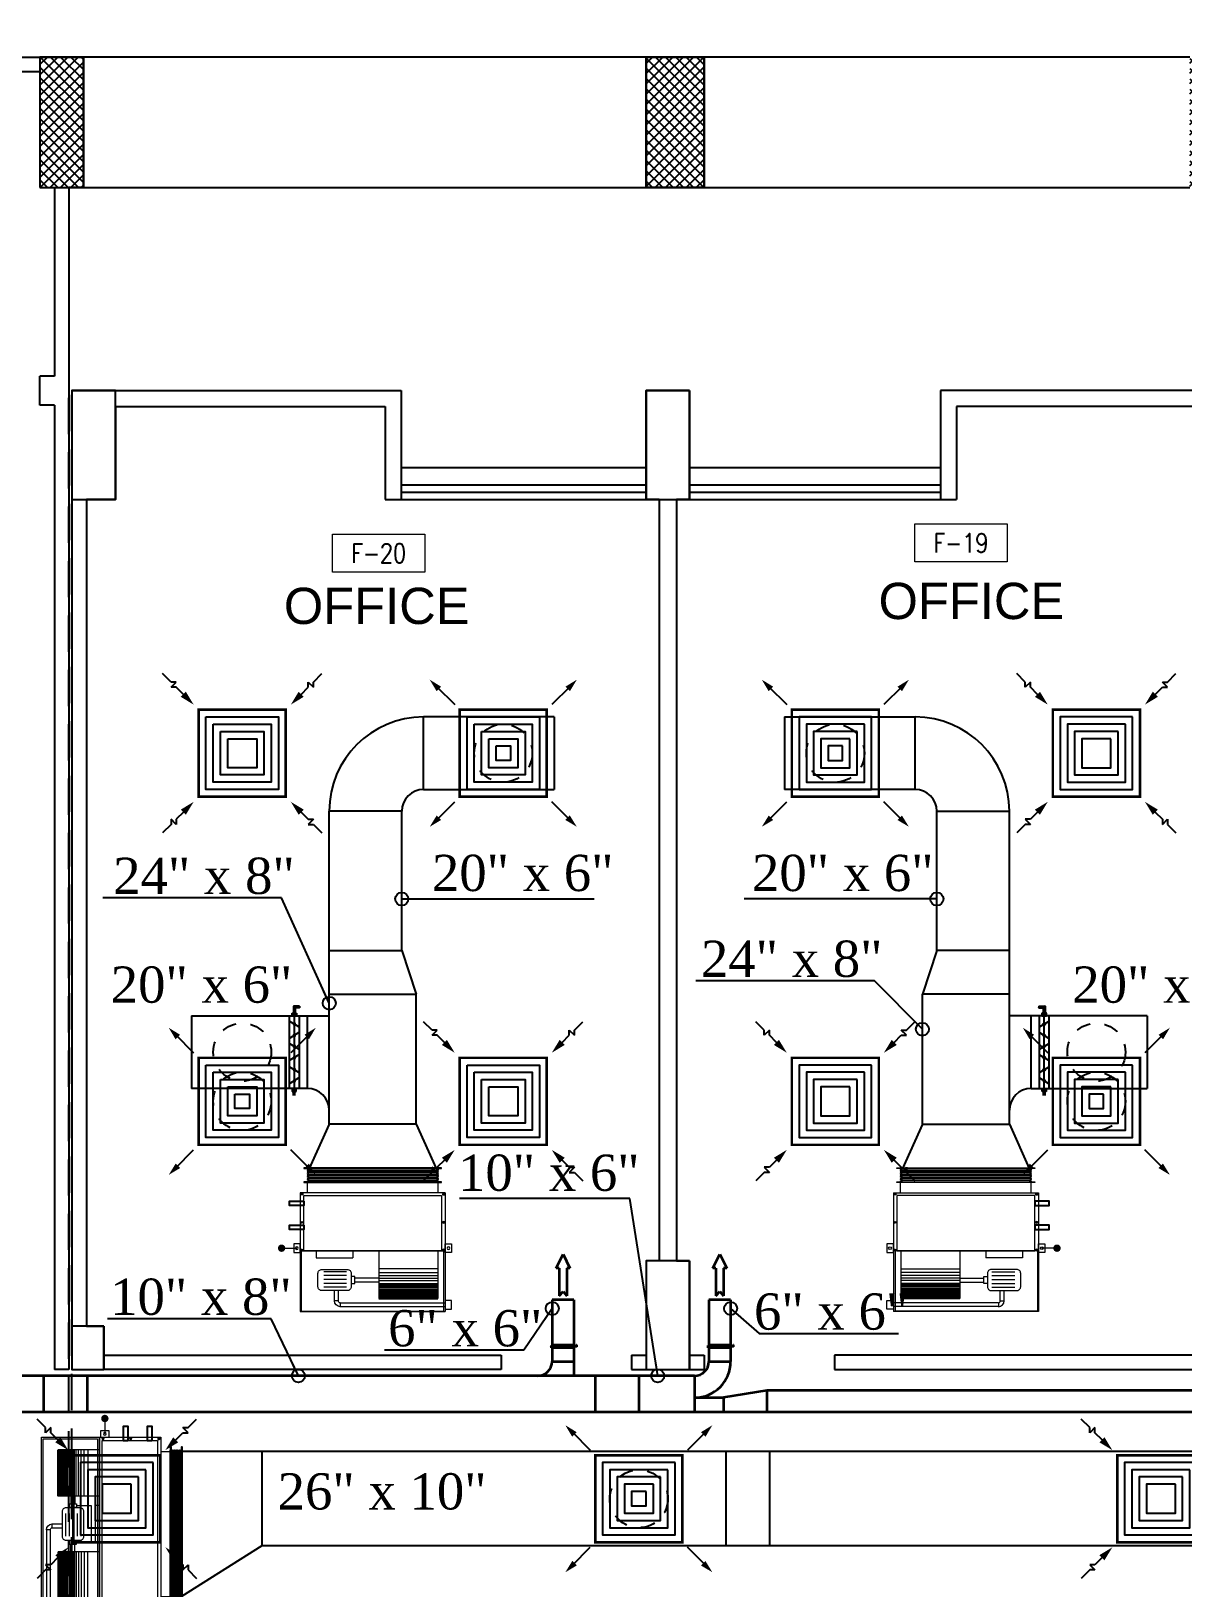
# Model space of a CAD drawing. Extents: x -432 to -365, y -145 to 173.
# Drawn here: x -423.2 to -415.26, y -85.75 to -75.02 of the extents above; entities that cross this region are included whole.
import ezdxf
from ezdxf.enums import TextEntityAlignment as Align

# ---------------------------------------------------------------- set-up
doc = ezdxf.new("R2010")
doc.units = 0
doc.header["$MEASUREMENT"] = 0
for name, pattern in [('DASHDOT', [1, 0.5, -0.25, 0, -0.25]), ('HIDDEN', [0.375, 0.25, -0.125]), ('HIDDEN-Z', [3, 2, -1])]:
    doc.linetypes.add(name, pattern=pattern)
for name, color, linetype in [('01_AC-EQUIP', 206, 'Continuous'), ('03_AC-S.DUCT', 5, 'Continuous'), ('12-AC-FL.CONN.', 2, 'Continuous'), ('A.C.VOLUM DAMPER', 2, 'Continuous'), ('COL', 2, 'Continuous'), ('COLHATCH', 5, 'Continuous'), ('column', 6, 'Continuous'), ('elev', 2, 'Continuous'), ('FASEL', 253, 'Continuous'), ('M-CH-WP-R', 40, 'HIDDEN-Z'), ('M-CH-WP-S', 142, 'Continuous'), ('M-DIFUSER', 195, 'Continuous'), ('M-DUCT-RA', 30, 'Continuous'), ('M-DUCT-SA', 5, 'Continuous'), ('M-EQBMNT', 21, 'Continuous'), ('WALL', 4, 'Continuous'), ('WIN', 5, 'Continuous'), ('ZONE TEXT', 73, 'Continuous')]:
    doc.layers.add(name, color=color, linetype=linetype)
for name, color, linetype, lineweight in [('04-AC_F.A.DUCT', 4, 'Continuous', 35), ('A-SYMB-RMNU', 4, 'Continuous', 9), ('AC-TEXT', 15, 'Continuous', 30)]:
    doc.layers.add(name, color=color, linetype=linetype, lineweight=lineweight)
doc.styles.add('AC', font='romans.shx', dxfattribs={"height": 0.2})
doc.styles.add('ARABY', font='sosa.shx')
doc.styles.add('ROMANS-TITLE', font='ROMANS.shx', dxfattribs={"width": 0.8})
doc.dimstyles.new('IHAB', dxfattribs={"dimscale": 0, "dimtxt": 0.15, "dimasz": 0.09, "dimexe": 0.18, "dimexo": 0.0625, "dimgap": 0, "dimtad": 0, "dimtih": 1, "dimtoh": 1, "dimzin": 0, "dimdsep": 46, "dimtxsty": 'ARABY', "dimcen": 0.03, "dimse1": 1, "dimse2": 1, "dimclrd": 36, "dimclrt": 42, "dimadec": 0, "dimazin": 0, "dimtfac": 1, "dimtmove": 1, "dimatfit": 3, "dimldrblk": 'ORIGIN', "dimfxl": 1, "dimtolj": 1, "dimtzin": 0, "dimarcsym": 0})

# ---------------------------------------------------------------- blocks, each defined once
blk = doc.blocks.new('*U254')
at = {"layer": 'M-DIFUSER', "ltscale": 5, "const_width": 18}
blk.add_lwpolyline([(-300, 300), (300, 300), (300, -300), (-300, -300)], close=True, dxfattribs=at)
at = {"layer": 'M-DIFUSER', "color": 21}
for points in [[(250, 250), (-250, 250), (-250, -250), (250, -250)], [(200, 200), (-200, 200), (-200, -200), (200, -200)], [(150, 150), (-150, 150), (-150, -150), (150, -150)], [(100, 100), (-100, 100), (-100, -100), (100, -100)]]:
    blk.add_lwpolyline(points, close=True, dxfattribs=at)
at = {"layer": 'M-DUCT-RA', "color": 30}
for p, q in [((-491, 491), (-549, 549)), ((491, 491), (549, 549)), ((-491, 455), (-491, 491)), ((-455, 491), (-491, 455)), ((-455, 455), (-455, 491)), ((-406, 406), (-455, 455)), ((406, 406), (455, 455)), ((455, 491), (491, 491)), ((491, 455), (455, 491)), ((455, 455), (491, 455)), ((-406, -406), (-455, -455)), ((406, -406), (455, -455)), ((-491, -491), (-549, -549)), ((-491, -455), (-455, -491)), ((-455, -455), (-491, -455)), ((-455, -491), (-491, -491)), ((455, -491), (491, -455)), ((455, -455), (455, -491)), ((491, -455), (491, -491)), ((491, -491), (549, -549))]:
    blk.add_line(p, q, dxfattribs=at)
for points in [[(-389, 424), (-424, 389), (-335, 335)], [(424, 389), (389, 424), (335, 335)], [(-424, -389), (-389, -424), (-335, -335)], [(389, -424), (424, -389), (335, -335)]]:
    blk.add_solid(points, dxfattribs=at)
blk = doc.blocks.new('*U251')
at = {"layer": 'M-DIFUSER', "ltscale": 5, "const_width": 18}
blk.add_lwpolyline([(-300, 300), (300, 300), (300, -300), (-300, -300)], close=True, dxfattribs=at)
at = {"layer": 'M-DIFUSER', "color": 21}
for points in [[(250, 250), (-250, 250), (-250, -250), (250, -250)], [(200, 200), (-200, 200), (-200, -200), (200, -200)], [(150, 150), (-150, 150), (-150, -150), (150, -150)], [(100, 100), (-100, 100), (-100, -100), (100, -100)], [(50, 50), (-50, 50), (-50, -50), (50, -50)]]:
    blk.add_lwpolyline(points, close=True, dxfattribs=at)
at = {"layer": 'M-DUCT-SA', "color": 5, "extrusion": (-5.07059e-20, -1.19855e-17, -1)}
blk.add_line((-461, 461), (-335, 335), dxfattribs=at)
at = {"layer": 'M-DUCT-SA', "color": 5, "extrusion": (-1.19855e-17, 5.07059e-20, -1)}
blk.add_line((461, 461), (335, 335), dxfattribs=at)
at = {"layer": 'M-DUCT-SA', "color": 5, "extrusion": (1.19855e-17, -5.07059e-20, -1)}
blk.add_line((-461, -461), (-335, -335), dxfattribs=at)
at = {"layer": 'M-DUCT-SA', "color": 5, "extrusion": (5.07059e-20, 1.19855e-17, -1)}
blk.add_line((461, -461), (335, -335), dxfattribs=at)
at = {"layer": 'M-DUCT-SA', "color": 5, "extrusion": (-5.07059e-20, -1.19855e-17, -1)}
blk.add_solid([(460, 428), (429, 459), (507, 507)], dxfattribs=at)
at = {"layer": 'M-DUCT-SA', "color": 5, "extrusion": (5.07059e-20, -1.19855e-17, -1)}
blk.add_solid([(-460, 428), (-429, 459), (-507, 507)], dxfattribs=at)
at = {"layer": 'M-DUCT-SA', "color": 5, "extrusion": (1.19855e-17, -5.07059e-20, -1)}
blk.add_solid([(428, -460), (459, -429), (507, -507)], dxfattribs=at)
at = {"layer": 'M-DUCT-SA', "color": 5, "extrusion": (-1.19855e-17, -5.07059e-20, -1)}
blk.add_solid([(-428, -460), (-459, -429), (-507, -507)], dxfattribs=at)
blk = doc.blocks.new('A$C224F6469')
at = {"layer": '01_AC-EQUIP', "color": 1, "lineweight": 20}
for p, q in [((0, 0), (1, 0)), ((0, -0.82), (0, 0)), ((1, -0.82), (1, 0)), ((0.007, -0.004), (0.988, -0.004)), ((0.007, -0.42), (0.007, -0.004)), ((0.236, -0.074), (0.236, -0.145)), ((0.263, -0.074), (0.236, -0.074)), ((0.263, -0.074), (0.263, -0.145)), ((0.276, -0.035), (1, -0.035)), ((0.276, -0.061), (0.276, -0.035)), ((0.276, -0.061), (1, -0.061)), ((0.541, -0.42), (0.541, -0.09)), ((0.541, -0.09), (0.949, -0.09)), ((0.541, -0.092), (0.949, -0.092)), ((0.541, -0.094), (0.949, -0.094)), ((0.541, -0.096), (0.949, -0.096)), ((0.541, -0.099), (0.949, -0.099)), ((0.541, -0.103), (0.949, -0.103)), ((0.541, -0.106), (0.949, -0.106)), ((0.949, -0.42), (0.949, -0.09)), ((0.988, -0.42), (0.988, -0.004)), ((0.32, -0.168), (0.163, -0.168)), ((0.32, -0.194), (0.163, -0.194)), ((0.541, -0.204), (0.376, -0.204)), ((0.541, -0.11), (0.949, -0.11)), ((0.541, -0.115), (0.949, -0.115)), ((0.541, -0.122), (0.949, -0.122)), ((0.541, -0.129), (0.949, -0.129)), ((0.541, -0.138), (0.949, -0.138)), ((0.541, -0.148), (0.949, -0.148)), ((0.541, -0.158), (0.949, -0.158)), ((0.541, -0.168), (0.949, -0.168)), ((0.541, -0.175), (0.949, -0.175)), ((0.541, -0.184), (0.949, -0.184)), ((0.541, -0.194), (0.949, -0.194)), ((0.541, -0.214), (0.949, -0.214)), ((0.32, -0.221), (0.163, -0.221)), ((0.32, -0.248), (0.163, -0.248)), ((0.32, -0.274), (0.163, -0.274)), ((0.541, -0.231), (0.376, -0.231)), ((0.541, -0.23), (0.949, -0.23)), ((0.541, -0.25), (0.949, -0.25)), ((0.541, -0.27), (0.949, -0.27)), ((0.949, -0.295), (0.541, -0.295)), ((0, -0.42), (1, -0.42)), ((0.022, -0.425), (0.001, -0.425)), ((0.011, -0.418), (0.011, -0.432)), ((0.109, -0.37), (0.363, -0.37)), ((0.109, -0.42), (0.109, -0.37)), ((0.363, -0.42), (0.363, -0.37)), ((0.978, -0.425), (0.999, -0.425)), ((0.989, -0.418), (0.989, -0.432)), ((0.022, -0.615), (0.001, -0.615)), ((0.011, -0.608), (0.011, -0.622)), ((0.978, -0.615), (0.999, -0.615)), ((0.989, -0.608), (0.989, -0.622)), ((1, -0.82), (0, -0.82)), ((0.022, -0.81), (0.001, -0.81)), ((0.011, -0.803), (0.011, -0.817)), ((0.05, -0.82), (0.05, -0.89)), ((0.95, -0.82), (0.95, -0.89)), ((0.978, -0.81), (0.999, -0.81)), ((0.989, -0.803), (0.989, -0.817))]:
    blk.add_line(p, q, dxfattribs=at)
at = {"layer": '01_AC-EQUIP', "color": 1, "linetype": 'DASHDOT', "lineweight": 20}
blk.add_line((0.541, -0.168), (0.949, -0.168), dxfattribs=at)
at = {"layer": '01_AC-EQUIP', "color": 4, "lineweight": 20}
blk.add_line((-0.128, -0.438), (-0.023, -0.438), dxfattribs=at)
at = {"layer": '01_AC-EQUIP', "color": 2, "lineweight": 20}
for p, q in [((0.047, -0.9), (0.063, -0.895)), ((0.047, -0.9), (0.063, -0.905)), ((0.047, -0.91), (0.063, -0.905)), ((0.047, -0.91), (0.063, -0.915)), ((0.047, -0.92), (0.063, -0.915)), ((0.047, -0.92), (0.063, -0.925)), ((0.047, -0.931), (0.063, -0.925)), ((0.047, -0.931), (0.063, -0.936)), ((0.047, -0.941), (0.063, -0.936)), ((0.047, -0.941), (0.063, -0.946)), ((0.047, -0.951), (0.063, -0.946)), ((0.047, -0.951), (0.063, -0.956)), ((0.047, -0.961), (0.063, -0.956)), ((0.047, -0.961), (0.063, -0.966)), ((0.063, -0.905), (0.937, -0.905)), ((0.063, -0.915), (0.937, -0.915)), ((0.063, -0.925), (0.937, -0.925)), ((0.063, -0.936), (0.937, -0.936)), ((0.063, -0.946), (0.937, -0.946)), ((0.063, -0.956), (0.937, -0.956)), ((0.953, -0.9), (0.937, -0.895)), ((0.953, -0.9), (0.937, -0.905)), ((0.953, -0.91), (0.937, -0.905)), ((0.953, -0.91), (0.937, -0.915)), ((0.953, -0.92), (0.937, -0.915)), ((0.953, -0.92), (0.937, -0.925)), ((0.953, -0.931), (0.937, -0.925)), ((0.953, -0.931), (0.937, -0.936)), ((0.953, -0.941), (0.937, -0.936)), ((0.953, -0.941), (0.937, -0.946)), ((0.953, -0.951), (0.937, -0.946)), ((0.953, -0.951), (0.937, -0.956)), ((0.953, -0.961), (0.937, -0.956)), ((0.953, -0.961), (0.937, -0.966)), ((0.047, -0.971), (0.063, -0.966)), ((0.047, -0.971), (0.063, -0.976)), ((0.047, -0.981), (0.063, -0.976)), ((0.047, -0.981), (0.063, -0.987)), ((0.063, -0.966), (0.937, -0.966)), ((0.063, -0.976), (0.937, -0.976)), ((0.953, -0.971), (0.937, -0.966)), ((0.953, -0.971), (0.937, -0.976)), ((0.953, -0.981), (0.937, -0.976)), ((0.953, -0.981), (0.937, -0.987))]:
    blk.add_line(p, q, dxfattribs=at)
at = {"layer": '01_AC-EQUIP', "color": 1, "lineweight": 20}
for points in [[(1.044, -0.076), (1, -0.076), (1, -0.016), (1.044, -0.016)], [(0.351, -0.193), (0.376, -0.193), (0.376, -0.243), (0.351, -0.243)], [(-0.044, -0.407), (0, -0.407), (0, -0.467), (-0.044, -0.467)], [(0.025, -0.8), (0.975, -0.8), (0.975, -0.42), (0.025, -0.42)], [(1.044, -0.407), (1, -0.407), (1, -0.467), (1.044, -0.467)]]:
    blk.add_lwpolyline(points, close=True, dxfattribs=at)
blk.add_lwpolyline([(0.324, -0.145), (0.149, -0.145, 0.414214), (0.122, -0.171), (0.122, -0.264, 0.414214), (0.149, -0.291), (0.324, -0.291, 0.414214), (0.351, -0.264), (0.351, -0.171, 0.414214)], format="xyb", close=True, dxfattribs=at)
at = {"layer": '01_AC-EQUIP', "color": 4, "lineweight": 20, "const_width": 0.0252}
blk.add_lwpolyline([(-0.126, -0.45, 1), (-0.131, -0.425, 1)], format="xyb", close=True, dxfattribs=at)
at = {"layer": '01_AC-EQUIP', "color": 2, "lineweight": 20}
for points in [[(0.975, -0.89), (0.975, -0.895), (0.025, -0.895), (0.025, -0.89)], [(0.975, -0.987), (0.975, -0.992), (0.025, -0.992), (0.025, -0.987)]]:
    blk.add_lwpolyline(points, close=True, dxfattribs=at)
at = {"layer": '01_AC-EQUIP', "color": 1, "lineweight": 20}
for centre in [(-0.023, -0.438), (1.023, -0.438)]:
    blk.add_circle(centre, 0.00932, dxfattribs=at)
for radius in [0.0399, 0.0133]:
    blk.add_arc((0.276, -0.074), radius, 90.0006, 180.0006, dxfattribs=at)
at = {"layer": '01_AC-EQUIP', "color": 1, "lineweight": 20, "extrusion": (0, 0, -1)}
for centre, major_axis, start_param, end_param in [((0.011, -0.425), (-0.00827, 0), -1.570796, 4.712389), ((0.011, -0.425), (-0.0047, 0), 3.141593, 9.424778), ((0.011, -0.615), (-0.00827, 0), -1.570796, 4.712389), ((0.011, -0.615), (-0.0047, 0), 3.141593, 9.424778), ((0.011, -0.81), (-0.00827, 0), -1.570796, 4.712389), ((0.011, -0.81), (-0.0047, 0), 3.141593, 9.424778)]:
    blk.add_ellipse(centre, major_axis=major_axis, ratio=0.646018, start_param=start_param, end_param=end_param, dxfattribs=at)
at = {"layer": '01_AC-EQUIP', "color": 1, "lineweight": 20}
for centre, major_axis, start_param, end_param in [((0.989, -0.425), (0.00827, 0), -1.570796, 4.712389), ((0.989, -0.425), (0.0047, 0), 3.141593, 9.424778), ((0.989, -0.615), (0.00827, 0), -1.570796, 4.712389), ((0.989, -0.615), (0.0047, 0), 3.141593, 9.424778), ((0.989, -0.81), (0.00827, 0), -1.570796, 4.712389), ((0.989, -0.81), (0.0047, 0), 3.141593, 9.424778)]:
    blk.add_ellipse(centre, major_axis=major_axis, ratio=0.646018, start_param=start_param, end_param=end_param, dxfattribs=at)
at = {"layer": 'M-CH-WP-R', "color": 6, "linetype": 'ByBlock', "ltscale": 1.5}
blk.add_lwpolyline([(0.025, -0.762), (0.025, -0.732), (-0.075, -0.732), (-0.075, -0.762)], close=True, dxfattribs=at)
at = {"layer": 'M-CH-WP-S', "color": 5, "linetype": 'ByBlock', "ltscale": 1.5}
blk.add_lwpolyline([(0.025, -0.597), (0.025, -0.567), (-0.075, -0.567), (-0.075, -0.597)], close=True, dxfattribs=at)
at = {"layer": 'M-EQBMNT', "color": 21, "linetype": 'ByBlock', "ltscale": 1.5}
blk.add_line((0.541, -0.09), (0.949, -0.09), dxfattribs=at)
blk = doc.blocks.new('A$C180A56EA')
at = {"layer": 'A.C.VOLUM DAMPER'}
h = blk.add_hatch(dxfattribs=at)
h.set_pattern_fill('ANSI31', color=256, scale=0.001, style=0)
h.set_pattern_definition([(45, (129.5106855, -230.48025158), (-8.838834765e-05, 8.838834765e-05), [])])
h.paths.add_polyline_path([(0.0459, 0.0039), (0.0459, 0.0065), (0.0401, 0.0065), (0.0401, -0.0027), (0.0459, -0.0027), (0.0459, 0), (0.0603, 0), (0.0603, 0.0128), (0.057, 0.0128), (0.057, 0.0039)])
for p, q in [((-0.1242, 0.0032), (-0.1161, 0.0032)), ((-0.1161, 0.0004), (-0.119, 0.0032)), ((-0.1185, 0), (-0.1161, 0.0024)), ((-0.1161, 0.0015), (-0.1179, 0.0032)), ((-0.1174, 0), (-0.1161, 0.0013)), ((-0.1161, 0.0026), (-0.1168, 0.0032)), ((-0.1163, 0), (-0.1161, 0.0001)), ((-0.1161, 0.0001), (-0.1104, 0.0058)), ((-0.1161, 0.0013), (-0.1116, 0.0058)), ((-0.1161, 0.0024), (-0.1127, 0.0058)), ((-0.1161, -0.0026), (-0.1161, 0.0058)), ((-0.1161, 0.0035), (-0.1138, 0.0058)), ((-0.1161, 0.0058), (-0.1099, 0.0058)), ((-0.1161, 0.0057), (-0.116, 0.0058)), ((-0.1161, 0.0046), (-0.1149, 0.0058)), ((-0.1161, -0.001), (-0.1099, 0.0053)), ((-0.1099, -0.0014), (-0.1161, 0.0048)), ((-0.1161, -0.0021), (-0.1099, 0.0042)), ((-0.1099, -0.0026), (-0.1161, 0.0037)), ((-0.1109, -0.0026), (-0.1161, 0.0026)), ((-0.112, -0.0026), (-0.1161, 0.0015)), ((-0.1131, -0.0026), (-0.1161, 0.0004)), ((-0.1099, -0.0003), (-0.116, 0.0058)), ((-0.1156, -0.0026), (-0.1099, 0.0031)), ((-0.1099, 0.0008), (-0.1149, 0.0058)), ((-0.1145, -0.0026), (-0.1099, 0.002)), ((-0.1099, 0.0019), (-0.1138, 0.0058)), ((-0.1134, -0.0026), (-0.1099, 0.0009)), ((-0.1128, 0.0019), (0.0401, 0.0019)), ((-0.1099, 0.003), (-0.1127, 0.0058)), ((-0.1099, 0.0041), (-0.1116, 0.0058)), ((-0.1099, 0.0052), (-0.1105, 0.0058)), ((0.0401, 0.0121), (-0.1099, 0.0121)), ((-0.0882, 0.0113), (-0.0994, -0.0075)), ((-0.0768, 0.0113), (-0.0656, -0.0075)), ((-0.0402, 0.0113), (-0.0514, -0.0075)), ((-0.0284, 0.0113), (-0.0173, -0.0075)), ((0.0056, 0.0113), (-0.0056, -0.0075)), ((0.0174, 0.0113), (0.0286, -0.0075)), ((0.0459, 0.0065), (0.0401, 0.0065)), ((0.0401, 0.0065), (0.0401, -0.0027)), ((0.0459, 0.0039), (0.0459, 0.0065)), ((0.057, 0.0039), (0.0459, 0.0039)), ((0.0603, 0.0128), (0.057, 0.0128)), ((0.057, 0.0128), (0.057, 0.0039)), ((0.0603, 0.0128), (0.0603, 0)), ((-0.1242, 0), (-0.1161, 0)), ((-0.1142, -0.0026), (-0.1161, -0.0007)), ((-0.1153, -0.0026), (-0.1161, -0.0018)), ((-0.1099, -0.0026), (-0.1161, -0.0026)), ((-0.1123, -0.0026), (-0.1099, -0.0003)), ((-0.1111, -0.0026), (-0.1099, -0.0014)), ((-0.11, -0.0026), (-0.1099, -0.0025)), ((-0.1099, -0.0083), (0.0401, -0.0083)), ((0.0401, -0.0027), (0.0459, -0.0027)), ((0.0603, 0), (0.0459, 0)), ((0.0459, -0.0027), (0.0459, 0))]:
    blk.add_line(p, q, dxfattribs=at)
at = {"layer": 'A.C.VOLUM DAMPER', "extrusion": (0, 0, -1)}
for centre, major_axis, start_param, end_param in [((-0.0938, 0.0019), (0.00135, 0.00135), 3.926991, 7.068583), ((-0.0938, 0.0019), (-0.00135, 0.00135), 2.356195, 5.497787), ((-0.0712, 0.0019), (0.00135, 0.00135), 3.926991, 7.068583), ((-0.0712, 0.0019), (-0.00135, 0.00135), 2.356195, 5.497787), ((-0.0458, 0.0019), (0.00135, 0.00135), 3.926991, 7.068583), ((-0.0458, 0.0019), (-0.00135, 0.00135), 2.356195, 5.497787), ((-0.0228, 0.0019), (0.00135, 0.00135), 3.926991, 7.068583), ((-0.0228, 0.0019), (-0.00135, 0.00135), 2.356194, 5.497787), ((0, 0.0019), (0.00135, 0.00135), 3.926991, 7.068583), ((0, 0.0019), (0.00135, 0.00135), 0.785398, 3.926991), ((0.023, 0.0019), (0.00135, 0.00135), 3.926991, 7.068583), ((0.023, 0.0019), (-0.00135, 0.00135), 2.356195, 5.497787)]:
    blk.add_ellipse(centre, major_axis=major_axis, ratio=1, start_param=start_param, end_param=end_param, dxfattribs=at)
blk = doc.blocks.new('A$C4397250F')
at = {"layer": '04-AC_F.A.DUCT'}
for p, q in [((0, 0), (-0.0241, -0.0482)), ((-0.0241, -0.0482), (-0.0132, -0.0482)), ((-0.0132, -0.0482), (-0.0132, -0.1443)), ((0.0241, -0.0482), (0, 0)), ((0.0132, -0.0482), (0.0241, -0.0482)), ((0.0132, -0.0482), (0.0132, -0.1443)), ((0, -0.1288), (-0.0132, -0.1443)), ((0.0132, -0.1443), (0, -0.1288))]:
    blk.add_line(p, q, dxfattribs=at)
blk = doc.blocks.new('A$C069E27EC')
at = {"layer": '01_AC-EQUIP', "color": 2, "linetype": 'Continuous'}
for p, q in [((0, 0), (0, -130)), ((1, 0.3), (0.5, -1.3)), ((1, 0.3), (1.5, -1.3)), ((2, 0.3), (1.5, -1.3)), ((2, 0.3), (2.5, -1.3)), ((3, 0.3), (2.5, -1.3)), ((3, 0.3), (3.6, -1.3)), ((4.1, 0.3), (3.6, -1.3)), ((4.1, 0.3), (4.6, -1.3)), ((5.1, 0.3), (4.6, -1.3)), ((5.1, 0.3), (5.6, -1.3)), ((6.1, 0.3), (5.6, -1.3)), ((6.1, 0.3), (6.6, -1.3)), ((7.1, 0.3), (6.6, -1.3)), ((7.1, 0.3), (7.6, -1.3)), ((8.1, 0.3), (7.6, -1.3)), ((8.1, 0.3), (8.6, -1.3)), ((9.2, 0.3), (8.6, -1.3)), ((9.2, 0.3), (9.7, -1.3)), ((1.5, -128.7), (1.5, -1.3)), ((2.5, -128.7), (2.5, -1.3)), ((3.6, -128.7), (3.6, -1.3)), ((4.6, -128.7), (4.6, -1.3)), ((5.6, -128.7), (5.6, -1.3)), ((6.6, -128.7), (6.6, -1.3)), ((7.6, -128.7), (7.6, -1.3)), ((8.6, -128.7), (8.6, -1.3)), ((1, -130.3), (0.5, -128.7)), ((1, -130.3), (1.5, -128.7)), ((2, -130.3), (1.5, -128.7)), ((2, -130.3), (2.5, -128.7)), ((3, -130.3), (2.5, -128.7)), ((3, -130.3), (3.6, -128.7)), ((4.1, -130.3), (3.6, -128.7)), ((4.1, -130.3), (4.6, -128.7)), ((5.1, -130.3), (4.6, -128.7)), ((5.1, -130.3), (5.6, -128.7)), ((6.1, -130.3), (5.6, -128.7)), ((6.1, -130.3), (6.6, -128.7)), ((7.1, -130.3), (6.6, -128.7)), ((7.1, -130.3), (7.6, -128.7)), ((8.1, -130.3), (7.6, -128.7)), ((8.1, -130.3), (8.6, -128.7)), ((9.2, -130.3), (8.6, -128.7)), ((9.2, -130.3), (9.7, -128.7))]:
    blk.add_line(p, q, dxfattribs=at)
for points in [[(0, 2.5), (0.5, 2.5), (0.5, -132.5), (0, -132.5)], [(9.7, 2.5), (10.2, 2.5), (10.2, -132.5), (9.7, -132.5)]]:
    blk.add_lwpolyline(points, close=True, dxfattribs=at)
blk = doc.blocks.new('A$C7CD32F90')
at = {"layer": '01_AC-EQUIP', "color": 1, "lineweight": 20}
for p, q in [((0.599, -0.074), (0.599, -0.145)), ((0.626, -0.074), (0.599, -0.074)), ((0.626, -0.074), (0.626, -0.145)), ((0.639, -0.035), (1.2, -0.035)), ((0.639, -0.061), (0.639, -0.035)), ((0.639, -0.061), (1.2, -0.061)), ((0.089, -0.4), (0.089, -0.116)), ((0.408, -0.116), (0.089, -0.116)), ((0.408, -0.117), (0.089, -0.117)), ((0.408, -0.119), (0.089, -0.119)), ((0.408, -0.122), (0.089, -0.122)), ((0.408, -0.125), (0.089, -0.125)), ((0.408, -0.128), (0.089, -0.128)), ((0.408, -0.132), (0.089, -0.132)), ((0.408, -0.136), (0.089, -0.136)), ((0.408, -0.141), (0.089, -0.141)), ((0.408, -0.148), (0.089, -0.148)), ((0.408, -0.155), (0.089, -0.155)), ((0.408, -0.164), (0.089, -0.164)), ((0.408, -0.173), (0.089, -0.173)), ((0.408, -0.183), (0.089, -0.183)), ((0.408, -0.193), (0.089, -0.193)), ((0.408, -0.201), (0.089, -0.201)), ((0.408, -0.209), (0.089, -0.209)), ((0.408, -0.4), (0.408, -0.116)), ((0.408, -0.204), (0.46, -0.204)), ((0.683, -0.168), (0.526, -0.168)), ((0.683, -0.194), (0.526, -0.194)), ((0.791, -0.204), (0.739, -0.204)), ((0.791, -0.4), (0.791, -0.116)), ((0.791, -0.116), (1.11, -0.116)), ((0.791, -0.117), (1.11, -0.117)), ((0.791, -0.119), (1.11, -0.119)), ((0.791, -0.122), (1.11, -0.122)), ((0.791, -0.125), (1.11, -0.125)), ((0.791, -0.128), (1.11, -0.128)), ((0.791, -0.132), (1.11, -0.132)), ((0.791, -0.136), (1.11, -0.136)), ((0.791, -0.141), (1.11, -0.141)), ((0.791, -0.148), (1.11, -0.148)), ((0.791, -0.155), (1.11, -0.155)), ((0.791, -0.164), (1.11, -0.164)), ((0.791, -0.173), (1.11, -0.173)), ((0.791, -0.183), (1.11, -0.183)), ((0.791, -0.193), (1.11, -0.193)), ((0.791, -0.201), (1.11, -0.201)), ((0.791, -0.209), (1.11, -0.209)), ((1.11, -0.4), (1.11, -0.116)), ((0.408, -0.219), (0.089, -0.219)), ((0.408, -0.229), (0.089, -0.229)), ((0.408, -0.239), (0.089, -0.239)), ((0.408, -0.255), (0.089, -0.255)), ((0.408, -0.275), (0.089, -0.275)), ((0.408, -0.295), (0.089, -0.295)), ((0.089, -0.321), (0.408, -0.321)), ((0.408, -0.231), (0.46, -0.231)), ((0.472, -0.243), (0.472, -0.343)), ((0.683, -0.221), (0.526, -0.221)), ((0.683, -0.248), (0.526, -0.248)), ((0.683, -0.274), (0.526, -0.274)), ((0.726, -0.243), (0.726, -0.343)), ((0.791, -0.231), (0.739, -0.231)), ((0.791, -0.219), (1.11, -0.219)), ((0.791, -0.229), (1.11, -0.229)), ((0.791, -0.239), (1.11, -0.239)), ((0.791, -0.255), (1.11, -0.255)), ((0.791, -0.275), (1.11, -0.275)), ((0.791, -0.295), (1.11, -0.295)), ((1.11, -0.321), (0.791, -0.321)), ((0.022, -0.425), (0.001, -0.425)), ((0.011, -0.418), (0.011, -0.432)), ((0.472, -0.343), (0.726, -0.343)), ((0.472, -0.37), (0.726, -0.37)), ((0.472, -0.4), (0.472, -0.37)), ((0.726, -0.4), (0.726, -0.37)), ((1.178, -0.425), (1.199, -0.425)), ((1.189, -0.418), (1.189, -0.432)), ((0.022, -0.615), (0.001, -0.615)), ((0.011, -0.608), (0.011, -0.622)), ((1.178, -0.615), (1.199, -0.615)), ((1.189, -0.608), (1.189, -0.622)), ((0.022, -0.81), (0.001, -0.81)), ((0.011, -0.803), (0.011, -0.817)), ((0.1, -0.824), (0.1, -0.89)), ((1.1, -0.824), (1.1, -0.89)), ((1.178, -0.81), (1.199, -0.81)), ((1.189, -0.803), (1.189, -0.817))]:
    blk.add_line(p, q, dxfattribs=at)
at = {"layer": '01_AC-EQUIP', "color": 1, "linetype": 'DASHDOT', "lineweight": 20}
for p, q in [((0.408, -0.193), (0.089, -0.193)), ((0.791, -0.193), (1.11, -0.193))]:
    blk.add_line(p, q, dxfattribs=at)
at = {"layer": '01_AC-EQUIP', "color": 4, "lineweight": 20}
blk.add_line((-0.128, -0.438), (-0.023, -0.438), dxfattribs=at)
at = {"layer": '01_AC-EQUIP', "color": 1, "lineweight": 20}
for points in [[(0, -0.4), (1.2, -0.4), (1.2, 0), (0, 0)], [(0.012, -0.388), (1.188, -0.388), (1.188, -0.012), (0.012, -0.012)], [(1.244, -0.076), (1.2, -0.076), (1.2, -0.016), (1.244, -0.016)], [(0.485, -0.193), (0.46, -0.193), (0.46, -0.243), (0.485, -0.243)], [(0.714, -0.193), (0.739, -0.193), (0.739, -0.243), (0.714, -0.243)], [(-0.044, -0.407), (0, -0.407), (0, -0.467), (-0.044, -0.467)], [(1.2, -0.4), (0, -0.4), (0, -0.824), (1.2, -0.824)], [(1.175, -0.42), (0.024, -0.42), (0.024, -0.8), (1.175, -0.8)], [(1.244, -0.407), (1.2, -0.407), (1.2, -0.467), (1.244, -0.467)]]:
    blk.add_lwpolyline(points, close=True, dxfattribs=at)
blk.add_lwpolyline([(0.687, -0.145), (0.511, -0.145, 0.414214), (0.485, -0.171), (0.485, -0.264, 0.414214), (0.511, -0.291), (0.687, -0.291, 0.414214), (0.714, -0.264), (0.714, -0.171, 0.414214)], format="xyb", close=True, dxfattribs=at)
at = {"layer": '01_AC-EQUIP', "color": 4, "lineweight": 20, "const_width": 0.0252}
blk.add_lwpolyline([(-0.126, -0.45, 1), (-0.131, -0.425, 1)], format="xyb", close=True, dxfattribs=at)
at = {"layer": '01_AC-EQUIP', "color": 1, "lineweight": 20}
for centre in [(-0.023, -0.438), (1.223, -0.438)]:
    blk.add_circle(centre, 0.00932, dxfattribs=at)
for radius in [0.0399, 0.0133]:
    blk.add_arc((0.639, -0.074), radius, 90.0006, 180.0006, dxfattribs=at)
at = {"layer": '01_AC-EQUIP', "color": 1, "lineweight": 20, "extrusion": (0, 0, -1)}
for centre, major_axis, start_param, end_param in [((0.011, -0.425), (-0.00827, 0), -1.570796, 4.712389), ((0.011, -0.425), (-0.0047, 0), 3.141593, 9.424778), ((0.011, -0.615), (-0.00827, 0), -1.570796, 4.712389), ((0.011, -0.615), (-0.0047, 0), 3.141593, 9.424778), ((0.011, -0.81), (-0.00827, 0), -1.570796, 4.712389), ((0.011, -0.81), (-0.0047, 0), 3.141593, 9.424778)]:
    blk.add_ellipse(centre, major_axis=major_axis, ratio=0.646018, start_param=start_param, end_param=end_param, dxfattribs=at)
at = {"layer": '01_AC-EQUIP', "color": 1, "lineweight": 20}
for centre, major_axis, start_param, end_param in [((1.189, -0.425), (0.00827, 0), -1.570796, 4.712389), ((1.189, -0.425), (0.0047, 0), 3.141593, 9.424778), ((1.189, -0.615), (0.00827, 0), -1.570796, 4.712389), ((1.189, -0.615), (0.0047, 0), 3.141593, 9.424778), ((1.189, -0.81), (0.00827, 0), -1.570796, 4.712389), ((1.189, -0.81), (0.0047, 0), 3.141593, 9.424778)]:
    blk.add_ellipse(centre, major_axis=major_axis, ratio=0.646018, start_param=start_param, end_param=end_param, dxfattribs=at)
at = {"layer": 'M-CH-WP-R', "color": 6, "linetype": 'ByBlock', "ltscale": 1.5}
blk.add_lwpolyline([(0.025, -0.762), (0.025, -0.732), (-0.075, -0.732), (-0.075, -0.762)], close=True, dxfattribs=at)
at = {"layer": 'M-CH-WP-S', "color": 5, "linetype": 'ByBlock', "ltscale": 1.5}
blk.add_lwpolyline([(0.025, -0.597), (0.025, -0.567), (-0.075, -0.567), (-0.075, -0.597)], close=True, dxfattribs=at)
at = {"layer": 'M-EQBMNT', "color": 21, "linetype": 'ByBlock', "ltscale": 1.5}
for p, q in [((0.408, -0.116), (0.089, -0.116)), ((0.791, -0.116), (1.11, -0.116))]:
    blk.add_line(p, q, dxfattribs=at)
at = {"layer": '01_AC-EQUIP', "color": 1, "lineweight": 20, "xscale": 0.00784765227677817, "yscale": 0.00784765227677817, "zscale": 0.00784765227677817, "rotation": 270}
blk.add_blockref('A$C069E27EC', (1.11, -0.89), dxfattribs=at)
blk = doc.blocks.new('A-ROOM')
at = {"layer": 'A-SYMB-RMNU'}
blk.add_lwpolyline([(-425, 175), (425, 175), (425, -175), (-425, -175)], close=True, dxfattribs=at)
at = {"layer": 'A-SYMB-RMNU', "style": 'ROMANS-TITLE', "width": 0.8}
blk.add_attdef('ROOM-NO', text='', height=175, dxfattribs=at).set_placement((0, 0), align=Align.MIDDLE)

msp = doc.modelspace()

# ---------------------------------------------------------------- hatches: boundary and pattern name
at = {"layer": 'COLHATCH', "linetype": 'Continuous'}
h = msp.add_hatch(dxfattribs=at)
h.set_pattern_fill('_USER', color=252, scale=0.05, angle=45, style=0, double=1, pattern_type=0)
h.set_pattern_definition([(45, (-202.924395, -252.77691), (-0.035355339, 0.035355339), []), (135, (-202.924395, -252.77691), (-0.035355339, -0.035355339), [])])
h.paths.add_polyline_path([(-382.484, -75.197), (-382.784, -75.197), (-382.784, -76.097), (-382.484, -76.097)])
h.paths.add_polyline_path([(-380.484, -75.197), (-381.284, -75.197), (-381.284, -75.497), (-380.484, -75.497)])
h.paths.add_polyline_path([(-378.534, -77.197), (-378.834, -77.197), (-378.834, -77.797), (-378.534, -77.797)])
h.paths.add_polyline_path([(-378.134, -80.777), (-378.934, -80.777), (-378.934, -81.077), (-378.134, -81.077)])
h.paths.add_polyline_path([(-380.684, -80.777), (-381.484, -80.777), (-381.484, -81.077), (-380.684, -81.077)])
h.paths.add_polyline_path([(-380.584, -85.827), (-381.484, -85.827), (-381.484, -86.127), (-380.584, -86.127)])
h.paths.add_polyline_path([(-378.134, -85.777), (-378.934, -85.777), (-378.934, -86.077), (-378.134, -86.077)])
h.paths.add_polyline_path([(-380.392, -92.047), (-381.492, -92.047), (-381.492, -92.347), (-380.639, -92.347, -0.011587), (-380.655, -93.033), (-380.405, -93.043, 0.01656)])
h.paths.add_polyline_path([(-380.586, -94.777), (-380.84, -94.777, -0.040808), (-381.428, -97.116), (-381.192, -97.197, 0.04151)])
h.paths.add_polyline_path([(-382.484, -94.177), (-382.784, -94.177), (-382.784, -95.077), (-382.484, -95.077)])
h.paths.add_polyline_path([(-386.614, -94.177), (-387.014, -94.177), (-387.014, -95.077), (-386.614, -95.077)])
h.paths.add_polyline_path([(-390.414, -94.177), (-390.864, -94.177), (-390.864, -95.077), (-390.414, -95.077)])
h.paths.add_polyline_path([(-390.664, -95.997), (-390.964, -95.997), (-390.964, -96.897), (-390.664, -96.897)])
h.paths.add_polyline_path([(-398.664, -94.177), (-398.964, -94.177), (-398.964, -95.077), (-398.664, -95.077)])
h.paths.add_polyline_path([(-398.664, -95.997), (-398.964, -95.997), (-398.964, -96.897), (-398.664, -96.897)])
h.paths.add_polyline_path([(-406.664, -94.177), (-406.964, -94.177), (-406.964, -95.077), (-406.664, -95.077)])
h.paths.add_polyline_path([(-406.664, -95.997), (-406.964, -95.997), (-406.964, -96.897), (-406.664, -96.897)])
h.paths.add_polyline_path([(-414.764, -94.177), (-415.214, -94.177), (-415.214, -95.077), (-414.764, -95.077)])
h.paths.add_polyline_path([(-414.664, -95.997), (-414.964, -95.997), (-414.964, -96.897), (-414.664, -96.897)])
h.paths.add_polyline_path([(-418.614, -94.177), (-419.014, -94.177), (-419.014, -95.077), (-418.614, -95.077)])
h.paths.add_polyline_path([(-422.844, -94.177), (-423.144, -94.177), (-423.144, -95.077), (-422.844, -95.077)])
h.paths.add_polyline_path([(-424.137, -92.047), (-425.237, -92.047, 0.01656), (-425.224, -93.043), (-424.974, -93.033, -0.011587), (-424.99, -92.347), (-424.137, -92.347)])
h.paths.add_polyline_path([(-424.789, -94.777), (-425.042, -94.777, 0.04151), (-424.437, -97.197), (-424.2, -97.116, -0.040808)])
h.paths.add_polyline_path([(-424.144, -85.827), (-425.044, -85.827), (-425.044, -86.127), (-424.144, -86.127)])
h.paths.add_polyline_path([(-426.694, -85.777), (-427.494, -85.777), (-427.494, -86.077), (-426.694, -86.077)])
h.paths.add_polyline_path([(-426.694, -80.777), (-427.494, -80.777), (-427.494, -81.077), (-426.694, -81.077)])
h.paths.add_polyline_path([(-424.144, -80.777), (-424.944, -80.777), (-424.944, -81.077), (-424.144, -81.077)])
h.paths.add_polyline_path([(-426.794, -77.197), (-427.094, -77.197), (-427.094, -77.797), (-426.794, -77.797)])
h.paths.add_polyline_path([(-424.344, -75.197), (-425.144, -75.197), (-425.144, -75.497), (-424.344, -75.497)])
h.paths.add_polyline_path([(-422.844, -75.197), (-423.144, -75.197), (-423.144, -76.097), (-422.844, -76.097)])
h.paths.add_polyline_path([(-418.564, -75.197), (-418.964, -75.197), (-418.964, -76.097), (-418.564, -76.097)])
h.paths.add_polyline_path([(-414.764, -75.197), (-415.214, -75.197), (-415.214, -76.097), (-414.764, -76.097)])
h.paths.add_polyline_path([(-405.414, -72.997), (-405.714, -72.997), (-405.714, -73.597), (-405.414, -73.597)])
h.paths.add_polyline_path([(-405.414, -75.497), (-400.314, -75.497), (-400.314, -76.947), (-400.014, -76.947), (-400.014, -75.197), (-405.714, -75.197), (-405.714, -76.947), (-405.414, -76.947)])
h.paths.add_polyline_path([(-398.664, -72.997), (-398.964, -72.997), (-398.964, -73.597), (-398.664, -73.597)])
h.paths.add_polyline_path([(-398.664, -76.347), (-398.964, -76.347), (-398.964, -76.947), (-398.664, -76.947)])
h.paths.add_polyline_path([(-390.414, -75.197), (-390.864, -75.197), (-390.864, -76.097), (-390.414, -76.097)])

# ---------------------------------------------------------------- linework, layer by layer
at = {"layer": '03_AC-S.DUCT', "linetype": 'Continuous'}
for p, q in [((-419.599, -79.747), (-420.499, -79.747)), ((-420.499, -80.247), (-420.499, -79.747)), ((-419.599, -79.747), (-419.599, -80.247)), ((-418.009, -79.747), (-418.009, -80.247)), ((-418.009, -79.747), (-417.109, -79.747)), ((-417.109, -80.247), (-417.109, -79.747)), ((-420.499, -80.247), (-419.599, -80.247)), ((-417.109, -80.247), (-418.009, -80.247)), ((-421.149, -82.555), (-421.149, -80.397)), ((-420.649, -80.397), (-421.149, -80.397)), ((-420.649, -81.358), (-420.649, -80.397)), ((-416.959, -81.358), (-416.959, -80.397)), ((-416.959, -80.397), (-416.459, -80.397)), ((-416.459, -82.555), (-416.459, -80.397)), ((-421.149, -81.358), (-420.649, -81.358)), ((-420.649, -81.358), (-420.549, -81.658)), ((-416.959, -81.358), (-417.059, -81.658)), ((-416.459, -81.358), (-416.959, -81.358)), ((-421.149, -81.658), (-420.549, -81.658)), ((-420.549, -82.555), (-420.549, -81.658)), ((-417.059, -82.555), (-417.059, -81.658)), ((-416.459, -81.658), (-417.059, -81.658)), ((-422.099, -81.808), (-422.099, -82.308)), ((-422.099, -81.808), (-421.149, -81.808)), ((-421.299, -82.308), (-421.299, -81.808)), ((-415.509, -81.808), (-416.459, -81.808)), ((-416.309, -82.308), (-416.309, -81.808)), ((-415.509, -81.808), (-415.509, -82.308)), ((-421.299, -82.308), (-422.099, -82.308)), ((-416.309, -82.308), (-415.509, -82.308)), ((-421.149, -82.555), (-421.287, -82.86)), ((-420.549, -82.555), (-421.149, -82.555)), ((-420.549, -82.555), (-420.412, -82.86)), ((-417.059, -82.555), (-417.197, -82.86)), ((-417.059, -82.555), (-416.459, -82.555)), ((-416.459, -82.555), (-416.322, -82.86)), ((-411.364, -84.812), (-422.168, -84.812)), ((-421.614, -84.812), (-421.614, -85.462)), ((-418.414, -84.812), (-418.414, -85.462)), ((-418.114, -84.812), (-418.114, -85.462)), ((-421.614, -85.462), (-422.168, -85.812)), ((-411.364, -85.462), (-421.614, -85.462))]:
    msp.add_line(p, q, dxfattribs=at)
for centre, radius, start, end in [((-420.499, -80.397), 0.65, 90, 180), ((-417.109, -80.397), 0.65, 0, 90), ((-420.499, -80.397), 0.15, 90, 180), ((-417.109, -80.397), 0.15, 0, 90), ((-421.299, -82.458), 0.15, 0, 90), ((-416.309, -82.458), 0.15, 90, 180)]:
    msp.add_arc(centre, radius, start, end, dxfattribs=at)
at = {"layer": '04-AC_F.A.DUCT', "linetype": 'Continuous'}
for p, q in [((-419.612, -83.765), (-419.612, -84.19)), ((-419.462, -83.765), (-419.612, -83.765)), ((-419.462, -83.765), (-419.462, -84.29)), ((-418.531, -83.765), (-418.531, -84.19)), ((-418.381, -83.765), (-418.531, -83.765)), ((-418.381, -83.765), (-418.381, -84.19)), ((-419.612, -84.19), (-419.462, -84.19)), ((-418.531, -84.19), (-418.381, -84.19)), ((-418.631, -84.29), (-423.648, -84.29)), ((-423.117, -84.54), (-423.117, -84.29)), ((-422.817, -84.54), (-422.817, -84.29)), ((-419.312, -84.54), (-419.312, -84.29)), ((-419.012, -84.54), (-419.012, -84.29)), ((-418.631, -84.29), (-418.631, -84.54)), ((-418.631, -84.44), (-418.431, -84.44)), ((-418.131, -84.39), (-418.431, -84.44)), ((-418.431, -84.44), (-418.431, -84.54)), ((-411.401, -84.39), (-418.131, -84.39)), ((-418.131, -84.39), (-418.131, -84.54)), ((-411.401, -84.54), (-423.648, -84.54))]:
    msp.add_line(p, q, dxfattribs=at)
for centre, radius in [((-419.712, -84.19), 0.1), ((-418.631, -84.19), 0.1), ((-418.631, -84.19), 0.25)]:
    msp.add_arc(centre, radius, 270, 0, dxfattribs=at)
at = {"layer": '12-AC-FL.CONN.', "linetype": 'HIDDEN', "ltscale": 0.25}
for centre in [(-419.949, -79.997), (-417.659, -79.997), (-421.749, -82.058), (-415.859, -82.058), (-421.749, -82.397), (-415.859, -82.397), (-419.014, -85.137)]:
    msp.add_circle(centre, 0.2, dxfattribs=at)
at = {"layer": 'COL', "linetype": 'Continuous'}
for points in [[(-422.624, -77.497), (-422.924, -77.497), (-422.924, -78.247), (-422.624, -78.247)], [(-418.664, -77.497), (-418.964, -77.497), (-418.964, -78.247), (-418.664, -78.247)], [(-418.664, -83.497), (-418.964, -83.497), (-418.964, -84.247), (-418.664, -84.247)], [(-422.704, -83.947), (-422.924, -83.947), (-422.924, -84.247), (-422.704, -84.247)]]:
    msp.add_lwpolyline(points, close=True, dxfattribs=at)
at = {"layer": 'column', "color": 252}
for points in [[(-423.144, -76.097), (-422.844, -76.097), (-422.844, -75.197), (-423.144, -75.197)], [(-418.964, -76.097), (-418.564, -76.097), (-418.564, -75.197), (-418.964, -75.197)]]:
    msp.add_lwpolyline(points, close=True, dxfattribs=at)
at = {"layer": 'elev', "color": 252, "linetype": 'Continuous'}
for p, q in [((-418.964, -75.197), (-422.844, -75.197)), ((-415.214, -75.197), (-418.564, -75.197)), ((-422.844, -76.097), (-418.964, -76.097)), ((-418.564, -76.097), (-415.214, -76.097))]:
    msp.add_line(p, q, dxfattribs=at)
at = {"layer": 'FASEL', "linetype": 'HIDDEN'}
for points in [[(-410.644, -92.797), (-410.984, -92.797), (-410.984, -92.267), (-414.644, -92.267), (-414.644, -92.797), (-414.984, -92.797), (-414.984, -92.267), (-418.644, -92.267), (-418.644, -92.797), (-418.984, -92.797), (-418.984, -92.267), (-422.604, -92.267), (-422.604, -92.797), (-422.944, -92.797), (-422.944, -77.497)], [(-410.664, -92.777), (-410.964, -92.777), (-410.964, -92.247), (-414.664, -92.247), (-414.664, -92.777), (-414.964, -92.777), (-414.964, -92.247), (-418.664, -92.247), (-418.664, -92.777), (-418.964, -92.777), (-418.964, -92.247), (-422.624, -92.247), (-422.624, -92.777), (-422.924, -92.777), (-422.924, -77.497)]]:
    msp.add_lwpolyline(points, dxfattribs=at)
at = {"layer": 'WALL', "color": 252, "linetype": 'Continuous'}
for p, q in [((-423.444, -75.197), (-422.844, -75.197)), ((-423.144, -75.197), (-422.844, -75.197)), ((-422.844, -75.197), (-422.844, -76.097)), ((-423.444, -75.297), (-423.144, -75.297)), ((-423.144, -75.297), (-423.144, -76.097)), ((-423.144, -76.097), (-423.044, -76.097)), ((-423.044, -76.097), (-423.044, -77.397)), ((-422.944, -76.097), (-422.944, -84.247)), ((-422.844, -76.097), (-422.944, -76.097)), ((-423.044, -77.397), (-423.144, -77.397)), ((-423.144, -77.597), (-423.144, -77.397)), ((-423.044, -77.597), (-423.144, -77.597)), ((-423.044, -77.597), (-423.044, -79.427)), ((-423.044, -77.597), (-423.044, -84.247)), ((-422.924, -77.497), (-420.654, -77.497)), ((-422.924, -77.497), (-422.924, -84.247)), ((-420.654, -77.497), (-420.654, -78.247)), ((-418.964, -78.247), (-418.964, -77.497)), ((-418.964, -77.497), (-418.664, -77.497)), ((-418.664, -77.497), (-418.664, -78.247)), ((-414.664, -77.497), (-416.934, -77.497)), ((-416.934, -77.497), (-416.934, -78.247)), ((-422.624, -77.607), (-420.764, -77.607)), ((-422.624, -77.607), (-422.624, -78.247)), ((-420.764, -77.607), (-420.764, -78.247)), ((-414.964, -77.607), (-416.824, -77.607)), ((-416.824, -77.607), (-416.824, -78.247)), ((-422.924, -78.247), (-422.924, -83.947)), ((-422.824, -78.247), (-422.824, -83.947)), ((-422.624, -78.247), (-422.824, -78.247)), ((-420.764, -78.247), (-420.654, -78.247)), ((-418.874, -78.247), (-418.964, -78.247)), ((-418.874, -78.247), (-418.874, -83.497)), ((-418.754, -78.247), (-418.754, -83.497)), ((-418.664, -78.247), (-418.754, -78.247)), ((-416.934, -78.247), (-416.824, -78.247)), ((-418.874, -83.497), (-418.964, -83.497)), ((-418.964, -83.497), (-418.964, -84.247)), ((-418.754, -83.497), (-418.664, -83.497)), ((-418.664, -83.497), (-418.664, -84.247)), ((-422.824, -83.947), (-422.704, -83.947)), ((-422.704, -83.947), (-422.704, -84.247)), ((-422.944, -84.247), (-423.044, -84.247)), ((-422.924, -84.247), (-422.704, -84.247)), ((-418.964, -84.247), (-418.664, -84.247)), ((-418.964, -84.247), (-418.664, -84.247))]:
    msp.add_line(p, q, dxfattribs=at)
msp.add_lwpolyline([(-418.964, -75.197), (-418.564, -75.197), (-418.564, -76.097), (-418.964, -76.097)], close=True, dxfattribs=at)
at = {"layer": 'WIN', "color": 252}
for p, q in [((-420.654, -78.027), (-418.964, -78.027)), ((-418.664, -78.027), (-416.934, -78.027)), ((-420.654, -78.147), (-418.964, -78.147)), ((-420.654, -78.197), (-418.964, -78.197)), ((-418.664, -78.147), (-416.934, -78.147)), ((-418.664, -78.197), (-416.934, -78.197)), ((-420.654, -78.247), (-418.964, -78.247)), ((-418.664, -78.247), (-416.934, -78.247)), ((-422.704, -84.147), (-419.964, -84.147)), ((-419.964, -84.147), (-419.964, -84.247)), ((-419.064, -84.147), (-419.064, -84.247)), ((-419.064, -84.147), (-418.964, -84.147)), ((-418.664, -84.147), (-418.564, -84.147)), ((-418.564, -84.147), (-418.564, -84.247)), ((-417.664, -84.147), (-417.664, -84.247)), ((-414.964, -84.147), (-417.664, -84.147)), ((-419.964, -84.247), (-422.704, -84.247)), ((-419.064, -84.247), (-418.964, -84.247)), ((-418.664, -84.247), (-418.564, -84.247)), ((-417.664, -84.247), (-414.964, -84.247))]:
    msp.add_line(p, q, dxfattribs=at)

# ---------------------------------------------------------------- block references
at = {"layer": '01_AC-EQUIP', "xscale": -1}
for name, p, rotation in [('A$C224F6469', (-421.349, -83.847), 180), ('A$C7CD32F90', (-423.134, -84.712), 90)]:
    msp.add_blockref(name, p, dxfattribs=dict(at, rotation=rotation))
at = {"layer": '01_AC-EQUIP', "rotation": 180}
msp.add_blockref('A$C224F6469', (-416.259, -83.847), dxfattribs=at)
at = {"layer": '04-AC_F.A.DUCT', "xscale": -2, "yscale": 2, "zscale": 2}
for p in [(-419.537, -83.45), (-418.456, -83.45)]:
    msp.add_blockref('A$C4397250F', p, dxfattribs=at)
at = {"layer": 'A-SYMB-RMNU', "xscale": 0.0007500000000391083, "yscale": 0.0007500000000106866, "zscale": 0.00075}
for p, values in [((-416.793, -78.547), {'ROOM-NO': 'F-19'}), ((-420.808, -78.618), {'ROOM-NO': 'F-20'})]:
    msp.add_blockref('A-ROOM', p, dxfattribs=at).add_auto_attribs(values)
at = {"layer": 'A.C.VOLUM DAMPER', "yscale": 3.333333321445252, "zscale": 3.33333332144528}
for p, xscale, rotation in [((-421.396, -81.942), -3.333333321445252, 270), ((-416.213, -81.942), 3.333333321445252, 90)]:
    msp.add_blockref('A$C180A56EA', p, dxfattribs=dict(at, xscale=xscale, rotation=rotation))
at = {"layer": 'A.C.VOLUM DAMPER', "xscale": 1.000001061474904, "yscale": 1.000001061474904, "zscale": 1.000001061514839}
for p in [(-419.502, -84.089), (-418.421, -84.089)]:
    msp.add_blockref('A$C180A56EA', p, dxfattribs=at)
at = {"layer": 'M-DIFUSER', "color": 21, "yscale": 0.001000000000004775, "zscale": 0.001}
for name, p, xscale in [('*U254', (-421.749, -79.997), -0.0009999999999763531), ('*U251', (-419.949, -79.997), -0.0009999999999763531), ('*U251', (-417.659, -79.997), 0.0009999999999763531), ('*U254', (-415.859, -79.997), 0.0009999999999763531), ('*U251', (-421.749, -82.397), -0.0009999999999763531), ('*U254', (-419.949, -82.397), -0.0009999999999763531), ('*U254', (-417.659, -82.397), 0.0009999999999763531), ('*U251', (-415.859, -82.397), 0.0009999999999763531), ('*U254', (-422.614, -85.137), 0.0009999999999763531), ('*U251', (-419.014, -85.137), 0.0009999999999763531), ('*U254', (-415.414, -85.137), 0.0009999999999763531)]:
    msp.add_blockref(name, p, dxfattribs=dict(at, xscale=xscale))

# ---------------------------------------------------------------- texts
at = {"layer": 'AC-TEXT', "color": 34, "linetype": 'Continuous', "char_height": 0.25, "width": 3.95146, "attachment_point": 7, "style": 'AC'}
for s, insert in [('\\A1;{\\fTimes New Roman|b0|i0|c0|p18;\\C256;20" x 6"}', (-420.441, -80.951)), ('\\A1;{\\fTimes New Roman|b0|i0|c0|p18;\\C256;20" x 6"}', (-418.234, -80.951)), ('\\A1;{\\fTimes New Roman|b0|i0|c0|p18;\\C256;24" x 8"}', (-422.639, -80.971)), ('\\A1;{\\fTimes New Roman|b0|i0|c0|p18;\\C256;24" x 8"}', (-418.586, -81.543)), ('\\A1;{\\fTimes New Roman|b0|i0|c0|p18;\\C256;20" x 6"}', (-422.656, -81.721)), ('\\A1;{\\fTimes New Roman|b0|i0|c0|p18;\\C256;20" x 6"}', (-416.025, -81.721)), ('\\A1;{\\fTimes New Roman|b0|i0|c0|p18;\\C85;10" x 6"}', (-420.261, -83.018)), ('\\A1;{\\fTimes New Roman|b0|i0|c0|p18;\\C85;10" x 8"}', (-422.66, -83.873)), ('\\A1;{\\fTimes New Roman|b0|i0|c0|p18;\\C85;6" x 6"}', (-418.22, -83.975)), ('\\A1;{\\fTimes New Roman|b0|i0|c0|p18;\\C85;6" x 6"}', (-420.743, -84.09)), ('\\A1;{\\fTimes New Roman|b0|i0|c0|p18;\\C256;26" x 10"}', (-421.505, -85.215))]:
    msp.add_mtext(s, dxfattribs=dict(at, insert=insert))
at = {"layer": 'ZONE TEXT', "linetype": 'Continuous', "char_height": 0.25, "width": 3.29288, "attachment_point": 1, "style": 'AC'}
for insert in [(-421.462, -78.856), (-417.361, -78.822)]:
    msp.add_mtext('{\\fArial|b0|i0|c0|p34;OFFICE}', dxfattribs=dict(at, insert=insert))

# ---------------------------------------------------------------- leaders
at = {"layer": 'AC-TEXT', "color": 34, "linetype": 'Continuous'}
for points in [[(-421.149, -81.721), (-421.479, -80.995), (-422.711, -80.995)], [(-420.649, -81.002), (-419.322, -81.002)], [(-416.959, -81.002), (-418.287, -81.002)], [(-417.059, -81.9), (-417.389, -81.567), (-418.621, -81.567)], [(-418.884, -84.29), (-419.077, -83.067), (-420.251, -83.067)], [(-421.362, -84.29), (-421.55, -83.897), (-422.679, -83.897)], [(-419.611, -83.826), (-419.807, -84.113), (-420.768, -84.113)], [(-418.381, -83.826), (-418.184, -83.998), (-417.223, -83.998)]]:
    msp.add_leader(points, dimstyle='IHAB', override={"dimscale": 1}, dxfattribs=at)

doc.saveas('drawing.dxf')
